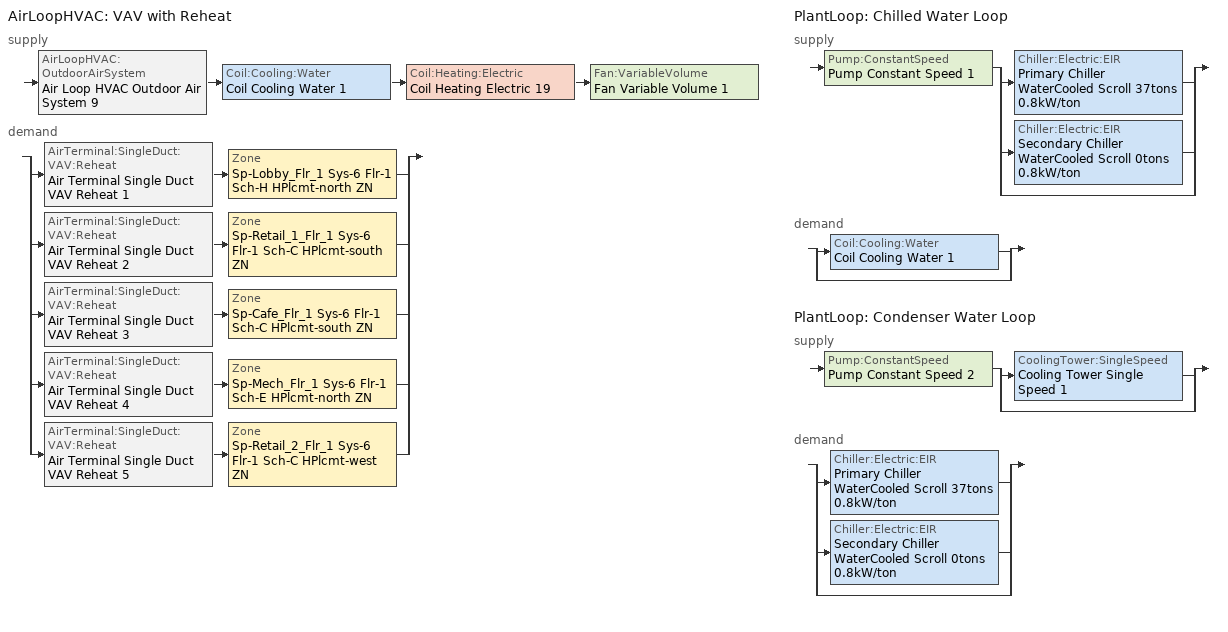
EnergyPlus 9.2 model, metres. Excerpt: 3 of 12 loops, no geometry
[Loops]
AirLoopHVAC 'VAV with Reheat'
 supply: AirLoopHVAC:OutdoorAirSystem 'Air Loop HVAC Outdoor Air System 9' > Coil:Cooling:Water 'Coil Cooling Water 1' > Coil:Heating:Electric 'Coil Heating Electric 19' > Fan:VariableVolume 'Fan Variable Volume 1'
 demand: split
  | AirTerminal:SingleDuct:VAV:Reheat 'Air Terminal Single Duct VAV Reheat 1' > Zone 'Sp-Lobby_Flr_1 Sys-6 Flr-1 Sch-H HPlcmt-north ZN'
  | AirTerminal:SingleDuct:VAV:Reheat 'Air Terminal Single Duct VAV Reheat 2' > Zone 'Sp-Retail_1_Flr_1 Sys-6 Flr-1 Sch-C HPlcmt-south ZN'
  | AirTerminal:SingleDuct:VAV:Reheat 'Air Terminal Single Duct VAV Reheat 3' > Zone 'Sp-Cafe_Flr_1 Sys-6 Flr-1 Sch-C HPlcmt-south ZN'
  | AirTerminal:SingleDuct:VAV:Reheat 'Air Terminal Single Duct VAV Reheat 4' > Zone 'Sp-Mech_Flr_1 Sys-6 Flr-1 Sch-E HPlcmt-north ZN'
  | AirTerminal:SingleDuct:VAV:Reheat 'Air Terminal Single Duct VAV Reheat 5' > Zone 'Sp-Retail_2_Flr_1 Sys-6 Flr-1 Sch-C HPlcmt-west ZN'
PlantLoop 'Chilled Water Loop'
 supply: Pump:ConstantSpeed 'Pump Constant Speed 1' > split
  | Chiller:Electric:EIR 'Primary Chiller WaterCooled Scroll 37tons 0.8kW/ton'
  | Chiller:Electric:EIR 'Secondary Chiller WaterCooled Scroll 0tons 0.8kW/ton'
  | bypass
 demand: split
  | Coil:Cooling:Water 'Coil Cooling Water 1'
  | bypass
PlantLoop 'Condenser Water Loop'
 supply: Pump:ConstantSpeed 'Pump Constant Speed 2' > split
  | CoolingTower:SingleSpeed 'Cooling Tower Single Speed 1'
  | bypass
 demand: split
  | Chiller:Electric:EIR 'Primary Chiller WaterCooled Scroll 37tons 0.8kW/ton'
  | Chiller:Electric:EIR 'Secondary Chiller WaterCooled Scroll 0tons 0.8kW/ton'
  | bypass
[DesignSpecification:OutdoorAir] Outdoor Air Method=Sum; Outdoor Air Flow per Person {m3/s-person}=0; Outdoor Air Flow per Zone {m3/s}=0; Outdoor Air Flow Air Changes per Hour {1/hr}=0
Name | Outdoor Air Flow per Zone Floor Area {m3/s-m2}
Space Function Retail - mall concourse Ventilation | 0.0018288
Space Function Hotel/Motel - lobby Ventilation | 0.0014478
Space Function Electrical/Mechanical-sch-E Ventilation | 0.0003048
Space Function Retail - sales Ventilation | 0.00118364
[DesignSpecification:ZoneAirDistribution] Zone Air Distribution Effectiveness in Cooling Mode=1; Zone Air Distribution Effectiveness in Heating Mode=1
Sp-Cafe_Flr_1 Sys-6 Flr-1 Sch-C HPlcmt-south ZN Design Spec Zone Air Dist; Sp-Lobby_Flr_1 Sys-6 Flr-1 Sch-H HPlcmt-north ZN Design Spec Zone Air Dist; Sp-Mech_Flr_1 Sys-6 Flr-1 Sch-E HPlcmt-north ZN Design Spec Zone Air Dist; Sp-Retail_1_Flr_1 Sys-6 Flr-1 Sch-C HPlcmt-south ZN Design Spec Zone Air Dist; Sp-Retail_2_Flr_1 Sys-6 Flr-1 Sch-C HPlcmt-west ZN Design Spec Zone Air Dist
[Sizing:Zone] Zone Cooling Design Supply Air Temperature Input Method=SupplyAirTemperature; Zone Cooling Design Supply Air Temperature {C}=13; Zone Cooling Design Supply Air Temperature Difference {deltaC}=11.11; Zone Heating Design Supply Air Temperature Input Method=SupplyAirTemperature; Zone Heating Design Supply Air Temperature {C}=43; Zone Heating Design Supply Air Temperature Difference {deltaC}=11.11; Zone Cooling Design Supply Air Humidity Ratio {kgWater/kgDryAir}=0.0085; Zone Heating Design Supply Air Humidity Ratio {kgWater/kgDryAir}=0.008; Zone Heating Sizing Factor=1.3; Zone Cooling Sizing Factor=1.1; Cooling Design Air Flow Method=DesignDay; Cooling Design Air Flow Rate {m3/s}=0; Cooling Minimum Air Flow per Zone Floor Area {m3/s-m2}=0.000762; Cooling Minimum Air Flow {m3/s}=0; Cooling Minimum Air Flow Fraction=0; Heating Design Air Flow Method=DesignDay; Heating Design Air Flow Rate {m3/s}=0; Heating Maximum Air Flow per Zone Floor Area {m3/s-m2}=0.002032; Heating Maximum Air Flow {m3/s}=0.141576; Heating Maximum Air Flow Fraction=0.3; Account for Dedicated Outdoor Air System=No
Name | Design Specification Outdoor Air Object | Design Specification Zone Air Distribution Object
Sp-Cafe_Flr_1 Sys-6 Flr-1 Sch-C HPlcmt-south ZN | Space Function Retail - mall concourse Ventilation | Sp-Cafe_Flr_1 Sys-6 Flr-1 Sch-C HPlcmt-south ZN Design Spec Zone Air Dist
Sp-Lobby_Flr_1 Sys-6 Flr-1 Sch-H HPlcmt-north ZN | Space Function Hotel/Motel - lobby Ventilation | Sp-Lobby_Flr_1 Sys-6 Flr-1 Sch-H HPlcmt-north ZN Design Spec Zone Air Dist
Sp-Mech_Flr_1 Sys-6 Flr-1 Sch-E HPlcmt-north ZN | Space Function Electrical/Mechanical-sch-E Ventilation | Sp-Mech_Flr_1 Sys-6 Flr-1 Sch-E HPlcmt-north ZN Design Spec Zone Air Dist
Sp-Retail_1_Flr_1 Sys-6 Flr-1 Sch-C HPlcmt-south ZN | Space Function Retail - sales Ventilation | Sp-Retail_1_Flr_1 Sys-6 Flr-1 Sch-C HPlcmt-south ZN Design Spec Zone Air Dist
Sp-Retail_2_Flr_1 Sys-6 Flr-1 Sch-C HPlcmt-west ZN | Space Function Retail - sales Ventilation | Sp-Retail_2_Flr_1 Sys-6 Flr-1 Sch-C HPlcmt-west ZN Design Spec Zone Air Dist
[Sizing:System]
VAV with Reheat: Type of Load to Size On=Sensible; Design Outdoor Air Flow Rate {m3/s}=Autosize; Central Heating Maximum System Air Flow Ratio=0.3; Preheat Design Temperature {C}=7; Preheat Design Humidity Ratio {kgWater/kgDryAir}=0.008; Precool Design Temperature {C}=13; Precool Design Humidity Ratio {kgWater/kgDryAir}=0.008; Central Cooling Design Supply Air Temperature {C}=13; Central Heating Design Supply Air Temperature {C}=13.1; Type of Zone Sum to Use=NonCoincident; 100% Outdoor Air in Cooling=No; 100% Outdoor Air in Heating=No; Central Cooling Design Supply Air Humidity Ratio {kgWater/kgDryAir}=0.0085; Central Heating Design Supply Air Humidity Ratio {kgWater/kgDryAir}=0.008; Cooling Supply Air Flow Rate Method=DesignDay; Cooling Supply Air Flow Rate {m3/s}=0; Cooling Supply Air Flow Rate Per Floor Area {m3/s-m2}=0.00996765; Cooling Fraction of Autosized Cooling Supply Air Flow Rate=1; Cooling Supply Air Flow Rate Per Unit Cooling Capacity {m3/s-W}=3.94755e-05; Heating Supply Air Flow Rate Method=DesignDay; Heating Supply Air Flow Rate {m3/s}=0; Heating Supply Air Flow Rate Per Floor Area {m3/s-m2}=0.00996765; Heating Fraction of Autosized Heating Supply Air Flow Rate=1; Heating Fraction of Autosized Cooling Supply Air Flow Rate=1; Heating Supply Air Flow Rate Per Unit Heating Capacity {m3/s-W}=3.15882e-05; System Outdoor Air Method=ZoneSum; Zone Maximum Outdoor Air Fraction=1; Cooling Design Capacity Method=CoolingDesignCapacity; Cooling Design Capacity {W}=Autosize; Cooling Design Capacity Per Floor Area {W/m2}=234.7; Fraction of Autosized Cooling Design Capacity=1; Heating Design Capacity Method=HeatingDesignCapacity; Heating Design Capacity {W}=Autosize; Heating Design Capacity Per Floor Area {W/m2}=157; Fraction of Autosized Heating Design Capacity=1; Central Cooling Capacity Control Method=OnOff
[Sizing:Plant] Loop Design Temperature Difference {deltaC}=6; Sizing Option=NonCoincident; Zone Timesteps in Averaging Window=1; Coincident Sizing Factor Mode=None
Name | Loop Type | Design Loop Exit Temperature {C}
Chilled Water Loop | Cooling | 7
Condenser Water Loop | Condenser | 29
[ZoneControl:Thermostat]
Name | Zone or ZoneList | Control Type Schedule | Control 1
Sp-Cafe_Flr_1 Sys-6 Flr-1 Sch-C HPlcmt-south ZN Thermostat | Sp-Cafe_Flr_1 Sys-6 Flr-1 Sch-C HPlcmt-south ZN | Sp-Cafe_Flr_1 Sys-6 Flr-1 Sch-C HPlcmt-south ZN Thermostat Schedule | Space Function Retail - mall concourse Thermostat 2
Sp-Lobby_Flr_1 Sys-6 Flr-1 Sch-H HPlcmt-north ZN Thermostat | Sp-Lobby_Flr_1 Sys-6 Flr-1 Sch-H HPlcmt-north ZN | Sp-Lobby_Flr_1 Sys-6 Flr-1 Sch-H HPlcmt-north ZN Thermostat Schedule | Space Function Hotel/Motel - lobby Thermostat 2
Sp-Mech_Flr_1 Sys-6 Flr-1 Sch-E HPlcmt-north ZN Thermostat | Sp-Mech_Flr_1 Sys-6 Flr-1 Sch-E HPlcmt-north ZN | Sp-Mech_Flr_1 Sys-6 Flr-1 Sch-E HPlcmt-north ZN Thermostat Schedule | Space Function Electrical/Mechanical-sch-E Thermostat 2
Sp-Retail_1_Flr_1 Sys-6 Flr-1 Sch-C HPlcmt-south ZN Thermostat | Sp-Retail_1_Flr_1 Sys-6 Flr-1 Sch-C HPlcmt-south ZN | Sp-Retail_1_Flr_1 Sys-6 Flr-1 Sch-C HPlcmt-south ZN Thermostat Schedule | Space Function Retail - sales Thermostat 4
Sp-Retail_2_Flr_1 Sys-6 Flr-1 Sch-C HPlcmt-west ZN Thermostat | Sp-Retail_2_Flr_1 Sys-6 Flr-1 Sch-C HPlcmt-west ZN | Sp-Retail_2_Flr_1 Sys-6 Flr-1 Sch-C HPlcmt-west ZN Thermostat Schedule | Space Function Retail - sales Thermostat 3
[ThermostatSetpoint:DualSetpoint]
Name | Heating Setpoint Temperature Schedule | Cooling Setpoint Temperature Schedule
Space Function Retail - mall concourse Thermostat 2; Space Function Retail - sales Thermostat 4; Space Function Retail - sales Thermostat 3 | NECB-C-Thermostat Setpoint-Heating | NECB-C-Thermostat Setpoint-Cooling
Space Function Hotel/Motel - lobby Thermostat 2 | NECB-H-Thermostat Setpoint-Heating | NECB-H-Thermostat Setpoint-Cooling
Space Function Electrical/Mechanical-sch-E Thermostat 2 | NECB-E-Thermostat Setpoint-Heating | NECB-E-Thermostat Setpoint-Cooling
[ZoneHVAC:Baseboard:Convective:Electric] Availability Schedule=Always On Discrete; Heating Design Capacity {W}=Autosize; Efficiency=1
Zone HVAC Baseboard Convective Electric 20; Zone HVAC Baseboard Convective Electric 18; Zone HVAC Baseboard Convective Electric 21; Zone HVAC Baseboard Convective Electric 19; Zone HVAC Baseboard Convective Electric 22
[AirTerminal:SingleDuct:VAV:Reheat] Availability Schedule=Always On Discrete; Maximum Air Flow Rate {m3/s}=Autosize; Zone Minimum Air Flow Input Method=Constant; Constant Minimum Air Flow Fraction=0.3; Maximum Hot Water or Steam Flow Rate {m3/s}=Autosize; Minimum Hot Water or Steam Flow Rate {m3/s}=0; Convergence Tolerance=0.001; Damper Heating Action=Normal; Maximum Flow per Zone Floor Area During Reheat {m3/s-m2}=Autocalculate; Maximum Flow Fraction During Reheat=Autocalculate; Maximum Reheat Air Temperature {C}=43
Name | Fixed Minimum Air Flow Rate {m3/s} | Reheat Coil
Air Terminal Single Duct VAV Reheat 3 | 0.377724 | Coil Heating Electric 22
Air Terminal Single Duct VAV Reheat 1 | 2.61637 | Coil Heating Electric 20
Air Terminal Single Duct VAV Reheat 4 | 0.328486 | Coil Heating Electric 23
Air Terminal Single Duct VAV Reheat 2 | 0.134143 | Coil Heating Electric 21
Air Terminal Single Duct VAV Reheat 5 | 0.155338 | Coil Heating Electric 24
[Zone equipment]
Sp-Cafe_Flr_1 Sys-6 Flr-1 Sch-C HPlcmt-south ZN: Air Terminal Single Duct VAV Reheat 3, Zone HVAC Baseboard Convective Electric 20
Sp-Lobby_Flr_1 Sys-6 Flr-1 Sch-H HPlcmt-north ZN: Air Terminal Single Duct VAV Reheat 1, Zone HVAC Baseboard Convective Electric 18
Sp-Mech_Flr_1 Sys-6 Flr-1 Sch-E HPlcmt-north ZN: Air Terminal Single Duct VAV Reheat 4, Zone HVAC Baseboard Convective Electric 21
Sp-Retail_1_Flr_1 Sys-6 Flr-1 Sch-C HPlcmt-south ZN: Air Terminal Single Duct VAV Reheat 2, Zone HVAC Baseboard Convective Electric 19
Sp-Retail_2_Flr_1 Sys-6 Flr-1 Sch-C HPlcmt-west ZN: Air Terminal Single Duct VAV Reheat 5, Zone HVAC Baseboard Convective Electric 22
[Fan:VariableVolume]
Fan Variable Volume 1: Availability Schedule=VAV with Reheat Occ Sch; Fan Total Efficiency=0.549965; Pressure Rise {Pa}=1458.33; Maximum Flow Rate {m3/s}=AutoSize; Fan Power Minimum Flow Rate Input Method=Fraction; Fan Power Minimum Flow Fraction=0.5; Fan Power Minimum Air Flow Rate {m3/s}=0; Motor Efficiency=0.8461; Motor In Airstream Fraction=1; Fan Power Coefficient 1=-4.1457; Fan Power Coefficient 2=16.803; Fan Power Coefficient 3=-19.471; Fan Power Coefficient 4=7.8488; Fan Power Coefficient 5=0
[Coil:Cooling:Water]
Coil Cooling Water 1: Availability Schedule=Always On Discrete; Design Water Flow Rate {m3/s}=Autosize; Design Air Flow Rate {m3/s}=Autosize; Design Inlet Water Temperature {C}=Autosize; Design Inlet Air Temperature {C}=Autosize; Design Outlet Air Temperature {C}=Autosize; Design Inlet Air Humidity Ratio {kgWater/kgDryAir}=Autosize; Design Outlet Air Humidity Ratio {kgWater/kgDryAir}=Autosize; Type of Analysis=SimpleAnalysis; Heat Exchanger Configuration=CrossFlow
[Coil:Heating:Electric] Availability Schedule=Always On Discrete; Efficiency=1; Nominal Capacity {W}=Autosize
Coil Heating Electric 22; Coil Heating Electric 20; Coil Heating Electric 23; Coil Heating Electric 21; Coil Heating Electric 24; Coil Heating Electric 19
[Controller:WaterCoil]
Controller Water Coil 1: Control Variable=Temperature; Action=Reverse; Actuator Variable=Flow; Controller Convergence Tolerance {deltaC}=Autosize; Maximum Actuated Flow {m3/s}=Autosize; Minimum Actuated Flow {m3/s}=0
[Controller:OutdoorAir]
Controller Outdoor Air 9: Minimum Outdoor Air Flow Rate {m3/s}=0; Maximum Outdoor Air Flow Rate {m3/s}=Autosize; Economizer Control Type=DifferentialEnthalpy; Economizer Control Action Type=ModulateFlow; Lockout Type=NoLockout; Minimum Limit Type=FixedMinimum; Minimum Outdoor Air Schedule=VAV with Reheat Occ Sch; Mechanical Ventilation Controller=Controller Mechanical Ventilation 9; High Humidity Control=No; Control High Indoor Humidity Based on Outdoor Humidity Ratio=Yes; Heat Recovery Bypass Control Type=BypassWhenWithinEconomizerLimits
[Controller:MechanicalVentilation]
Controller Mechanical Ventilation 9: Availability Schedule=VAV with Reheat Occ Sch; Demand Controlled Ventilation=No; System Outdoor Air Method=ZoneSum; Zone 1=Sp-Cafe_Flr_1 Sys-6 Flr-1 Sch-C HPlcmt-south ZN; Design Specification Outdoor Air Object Name 1=Space Function Retail - mall concourse Ventilation; Design Specification Zone Air Distribution Object Name 1=Sp-Cafe_Flr_1 Sys-6 Flr-1 Sch-C HPlcmt-south ZN Design Spec Zone Air Dist; Zone 2=Sp-Lobby_Flr_1 Sys-6 Flr-1 Sch-H HPlcmt-north ZN; Design Specification Outdoor Air Object Name 2=Space Function Hotel/Motel - lobby Ventilation; Design Specification Zone Air Distribution Object Name 2=Sp-Lobby_Flr_1 Sys-6 Flr-1 Sch-H HPlcmt-north ZN Design Spec Zone Air Dist; Zone 3=Sp-Mech_Flr_1 Sys-6 Flr-1 Sch-E HPlcmt-north ZN; Design Specification Outdoor Air Object Name 3=Space Function Electrical/Mechanical-sch-E Ventilation; Design Specification Zone Air Distribution Object Name 3=Sp-Mech_Flr_1 Sys-6 Flr-1 Sch-E HPlcmt-north ZN Design Spec Zone Air Dist; Zone 4=Sp-Retail_1_Flr_1 Sys-6 Flr-1 Sch-C HPlcmt-south ZN; Design Specification Outdoor Air Object Name 4=Space Function Retail - sales Ventilation; Design Specification Zone Air Distribution Object Name 4=Sp-Retail_1_Flr_1 Sys-6 Flr-1 Sch-C HPlcmt-south ZN Design Spec Zone Air Dist; Zone 5=Sp-Retail_2_Flr_1 Sys-6 Flr-1 Sch-C HPlcmt-west ZN; Design Specification Outdoor Air Object Name 5=Space Function Retail - sales Ventilation; Design Specification Zone Air Distribution Object Name 5=Sp-Retail_2_Flr_1 Sys-6 Flr-1 Sch-C HPlcmt-west ZN Design Spec Zone Air Dist
[AirLoopHVAC]
VAV with Reheat: Design Supply Air Flow Rate {m3/s}=AutoSize
[Pump:ConstantSpeed] Design Flow Rate {m3/s}=Autosize; Design Pump Head {Pa}=179352; Design Power Consumption {W}=Autosize; Fraction of Motor Inefficiencies to Fluid Stream=0; Pump Control Type=Intermittent; Design Power Sizing Method=PowerPerFlowPerPressure; Design Electric Power per Unit Flow Rate {W/(m3/s)}=348701.1; Design Shaft Power per Unit Flow Rate per Unit Head {W/((m3/s)-Pa)}=1.28205
Name | Motor Efficiency
Pump Constant Speed 1 | 0.865
Pump Constant Speed 2 | 0.895
[Chiller:Electric:EIR] Reference COP {W/W}=4.5032; Reference Leaving Chilled Water Temperature {C}=6.67; Reference Entering Condenser Fluid Temperature {C}=29.4; Reference Chilled Water Flow Rate {m3/s}=Autosize; Reference Condenser Fluid Flow Rate {m3/s}=Autosize; Minimum Part Load Ratio=0.25; Maximum Part Load Ratio=1; Optimum Part Load Ratio=1; Minimum Unloading Ratio=0.25; Condenser Type=WaterCooled; Condenser Fan Power Ratio {W/W}=0; Fraction of Compressor Electric Consumption Rejected by Condenser=1; Leaving Chilled Water Lower Temperature Limit {C}=2; Chiller Flow Mode=LeavingSetpointModulated; Sizing Factor=1
Name | Reference Capacity {W} | Cooling Capacity Function of Temperature Curve | Electric Input to Cooling Output Ratio Function of Temperature Curve | Electric Input to Cooling Output Ratio Function of Part Load Ratio Curve
Primary Chiller WaterCooled Scroll 37tons 0.8kW/ton | 128961 | WaterCooled_Scroll_CAPFT_NECB2011 | WaterCooled_Scroll_EIRFT_NECB2011 | WaterCooled_Scroll_EIRFPLR_NECB2011
Secondary Chiller WaterCooled Scroll 0tons 0.8kW/ton | 0.001 | WaterCooled_Scroll_CAPFT_NECB2011 1 | WaterCooled_Scroll_EIRFT_NECB2011 1 | WaterCooled_Scroll_EIRFPLR_NECB2011 1
[CoolingTower:SingleSpeed]
Cooling Tower Single Speed 1: Design Water Flow Rate {m3/s}=Autosize; Design Air Flow Rate {m3/s}=Autosize; Design Fan Power {W}=2363.97; Design U-Factor Times Area Value {W/K}=Autosize; Free Convection Regime Air Flow Rate {m3/s}=Autosize; Free Convection Regime Air Flow Rate Sizing Factor=0.1; Free Convection Regime U-Factor Times Area Value {W/K}=Autosize; Free Convection U-Factor Times Area Value Sizing Factor=0.1; Performance Input Method=UFactorTimesAreaAndDesignWaterFlowRate; Heat Rejection Capacity and Nominal Capacity Sizing Ratio=1.25; Free Convection Capacity {W}=0; Free Convection Nominal Capacity Sizing Factor=0.1; Design Inlet Air Dry-Bulb Temperature {C}=25.6; Design Inlet Air Wet-Bulb Temperature {C}=25.6; Design Approach Temperature {deltaC}=Autosize; Design Range Temperature {deltaC}=Autosize; Basin Heater Capacity {W/K}=0; Basin Heater Setpoint Temperature {C}=2; Evaporation Loss Mode=LossFactor; Evaporation Loss Factor {percent/K}=0.2; Drift Loss Percent {percent}=0.008; Blowdown Calculation Mode=ConcentrationRatio; Blowdown Concentration Ratio=3; Capacity Control=FanCycling; Number of Cells=1; Cell Control=MinimalCell; Cell Minimum  Water Flow Rate Fraction=0.33; Cell Maximum Water Flow Rate Fraction=2.5; Sizing Factor=1
[PlantLoop] Fluid Type=Water; Maximum Loop Temperature {C}=100; Minimum Loop Temperature {C}=0; Maximum Loop Flow Rate {m3/s}=Autosize; Minimum Loop Flow Rate {m3/s}=0; Plant Loop Volume {m3}=Autocalculate; Load Distribution Scheme=Optimal; Plant Loop Demand Calculation Scheme=SingleSetpoint
Name | Plant Equipment Operation Scheme
Chilled Water Loop | Chilled Water Loop Operation Schemes
Condenser Water Loop | Condenser Water Loop Operation Schemes
[PlantEquipmentList]
Chilled Water Loop Cooling Equipment List: Primary Chiller WaterCooled Scroll 37tons 0.8kW/ton, Secondary Chiller WaterCooled Scroll 0tons 0.8kW/ton
Condenser Water Loop Cooling Equipment List: Cooling Tower Single Speed 1
[PlantEquipmentOperation:CoolingLoad] Load Range 1 Lower Limit {W}=0; Load Range 1 Upper Limit {W}=1e+09
Name | Range 1 Equipment List
Chilled Water Loop Cooling Operation Scheme | Chilled Water Loop Cooling Equipment List
Condenser Water Loop Cooling Operation Scheme | Condenser Water Loop Cooling Equipment List
[PlantEquipmentOperationSchemes] Control Scheme 1 Schedule=Always On Discrete
Name | Control Scheme 1
Chilled Water Loop Operation Schemes | Chilled Water Loop Cooling Operation Scheme
Condenser Water Loop Operation Schemes | Condenser Water Loop Cooling Operation Scheme
[SetpointManager:Scheduled] Control Variable=Temperature
Name | Schedule
Setpoint Manager Scheduled 4 | Supply Air Temp
Setpoint Manager Scheduled 2 | CHW Temp
Setpoint Manager Scheduled 3 | CW Temp
[SetpointManager:MixedAir] Control Variable=Temperature
Node 186 OS Default SPM; Node 185 OS Default SPM; Node 184 OS Default SPM
[Schedule:Day:Interval]
NECB-E-Thermostat Setpoint-Heating Sun|Hol Day: No, 24:00, 18
NECB-E-Thermostat Setpoint-Heating Default|Wkdy Day; NECB-E-Thermostat Setpoint-Heating Default: No, 07:00, 18, 08:00, 20, 19:00, 22, 24:00, 18
NECB-E-Thermostat Setpoint-Heating Sat Day: No, 08:00, 18, 09:00, 20, 17:00, 22, 24:00, 18
NECB-E-Thermostat Setpoint-Cooling Sun|Hol Day: No, 24:00, 35
NECB-E-Thermostat Setpoint-Cooling Default|Wkdy Day; NECB-E-Thermostat Setpoint-Cooling Default: No, 07:00, 35, 19:00, 24, 24:00, 35
NECB-E-Thermostat Setpoint-Cooling Sat Day: No, 08:00, 35, 17:00, 24, 24:00, 35
NECB-C-Thermostat Setpoint-Heating Sun|Hol Day: No, 09:00, 18, 10:00, 20, 19:00, 22, 24:00, 18
NECB-C-Thermostat Setpoint-Heating Default|Wkdy Day; NECB-C-Thermostat Setpoint-Heating Sat Day; NECB-C-Thermostat Setpoint-Heating Default: No, 07:00, 18, 08:00, 20, 21:00, 22, 24:00, 18
NECB-C-Thermostat Setpoint-Cooling Sun|Hol Day: No, 09:00, 35, 19:00, 24, 24:00, 35
NECB-C-Thermostat Setpoint-Cooling Default|Wkdy Day; NECB-C-Thermostat Setpoint-Cooling Sat Day; NECB-C-Thermostat Setpoint-Cooling Default: No, 07:00, 35, 21:00, 24, 24:00, 35
VAV with Reheat Occ Sch Sunday; VAV with Reheat Occ Sch Monday; VAV with Reheat Occ Sch Tuesday; VAV with Reheat Occ Sch Wednesday; VAV with Reheat Occ Sch Thursday; VAV with Reheat Occ Sch Friday; VAV with Reheat Occ Sch Saturday; VAV with Reheat Occ Sch Default; VAV with Reheat Occ Sch Summer Design Day; VAV with Reheat Occ Sch Winter Design Day: No, 24:00, 1
NECB-H-Thermostat Setpoint-Heating Sun|Hol Day; NECB-H-Thermostat Setpoint-Heating Default|Wkdy Day; NECB-H-Thermostat Setpoint-Heating Sat Day; NECB-H-Thermostat Setpoint-Heating Default: No, 01:00, 22, 07:00, 18, 08:00, 20, 24:00, 22
NECB-H-Thermostat Setpoint-Cooling Sun|Hol Day; NECB-H-Thermostat Setpoint-Cooling Default|Wkdy Day; NECB-H-Thermostat Setpoint-Cooling Sat Day; NECB-H-Thermostat Setpoint-Cooling Default: No, 24:00, 24
satCHW Temp 1; Schedule Day 4; sunCHW Temp 1; wkdCHW Temp 1: No, 01:00, 7, 02:00, 7, 03:00, 7, 04:00, 7, 05:00, 7, 06:00, 7, 07:00, 7, 08:00, 7, 09:00, 7, 10:00, 7, 11:00, 7, 12:00, 7, 13:00, 7, 14:00, 7, 15:00, 7, 16:00, 7, 17:00, 7, 18:00, 7, 19:00, 7, 20:00, 7, 21:00, 7, 22:00, 7, 23:00, 7, 24:00, 7
satCW Temp 1; Schedule Day 5; sunCW Temp 1; wkdCW Temp 1: No, 01:00, 29, 02:00, 29, 03:00, 29, 04:00, 29, 05:00, 29, 06:00, 29, 07:00, 29, 08:00, 29, 09:00, 29, 10:00, 29, 11:00, 29, 12:00, 29, 13:00, 29, 14:00, 29, 15:00, 29, 16:00, 29, 17:00, 29, 18:00, 29, 19:00, 29, 20:00, 29, 21:00, 29, 22:00, 29, 23:00, 29, 24:00, 29
Supply Air Temp Default: No, 24:00, 13
[Schedule:Week:Daily]
Schedule:Week:Daily {ac0580ea-16c4-4ccf-b798-1bd99d8020d2}: NECB-E-Thermostat Setpoint-Heating Sun|Hol Day, NECB-E-Thermostat Setpoint-Heating Default|Wkdy Day, NECB-E-Thermostat Setpoint-Heating Default|Wkdy Day, NECB-E-Thermostat Setpoint-Heating Default|Wkdy Day, NECB-E-Thermostat Setpoint-Heating Default|Wkdy Day, NECB-E-Thermostat Setpoint-Heating Default|Wkdy Day, NECB-E-Thermostat Setpoint-Heating Sat Day, NECB-E-Thermostat Setpoint-Heating Default, NECB-E-Thermostat Setpoint-Heating Default, NECB-E-Thermostat Setpoint-Heating Default, NECB-E-Thermostat Setpoint-Heating Default, NECB-E-Thermostat Setpoint-Heating Default
Schedule:Week:Daily {c269cd3e-6a41-43e9-a871-57605a3cedea}: NECB-E-Thermostat Setpoint-Cooling Sun|Hol Day, NECB-E-Thermostat Setpoint-Cooling Default|Wkdy Day, NECB-E-Thermostat Setpoint-Cooling Default|Wkdy Day, NECB-E-Thermostat Setpoint-Cooling Default|Wkdy Day, NECB-E-Thermostat Setpoint-Cooling Default|Wkdy Day, NECB-E-Thermostat Setpoint-Cooling Default|Wkdy Day, NECB-E-Thermostat Setpoint-Cooling Sat Day, NECB-E-Thermostat Setpoint-Cooling Default, NECB-E-Thermostat Setpoint-Cooling Default, NECB-E-Thermostat Setpoint-Cooling Default, NECB-E-Thermostat Setpoint-Cooling Default, NECB-E-Thermostat Setpoint-Cooling Default
Schedule:Week:Daily {62b5f288-1c41-40e1-8af9-9aa3f3c2e60c}: NECB-C-Thermostat Setpoint-Heating Sun|Hol Day, NECB-C-Thermostat Setpoint-Heating Default|Wkdy Day, NECB-C-Thermostat Setpoint-Heating Default|Wkdy Day, NECB-C-Thermostat Setpoint-Heating Default|Wkdy Day, NECB-C-Thermostat Setpoint-Heating Default|Wkdy Day, NECB-C-Thermostat Setpoint-Heating Default|Wkdy Day, NECB-C-Thermostat Setpoint-Heating Sat Day, NECB-C-Thermostat Setpoint-Heating Default, NECB-C-Thermostat Setpoint-Heating Default, NECB-C-Thermostat Setpoint-Heating Default, NECB-C-Thermostat Setpoint-Heating Default, NECB-C-Thermostat Setpoint-Heating Default
Schedule:Week:Daily {241c4bf4-4ba1-400c-bf43-0ea701aae2d7}: NECB-C-Thermostat Setpoint-Cooling Sun|Hol Day, NECB-C-Thermostat Setpoint-Cooling Default|Wkdy Day, NECB-C-Thermostat Setpoint-Cooling Default|Wkdy Day, NECB-C-Thermostat Setpoint-Cooling Default|Wkdy Day, NECB-C-Thermostat Setpoint-Cooling Default|Wkdy Day, NECB-C-Thermostat Setpoint-Cooling Default|Wkdy Day, NECB-C-Thermostat Setpoint-Cooling Sat Day, NECB-C-Thermostat Setpoint-Cooling Default, NECB-C-Thermostat Setpoint-Cooling Default, NECB-C-Thermostat Setpoint-Cooling Default, NECB-C-Thermostat Setpoint-Cooling Default, NECB-C-Thermostat Setpoint-Cooling Default
Schedule:Week:Daily {7b1e2220-26ef-4f5b-9486-83741b890638}: VAV with Reheat Occ Sch Sunday, VAV with Reheat Occ Sch Monday, VAV with Reheat Occ Sch Tuesday, VAV with Reheat Occ Sch Wednesday, VAV with Reheat Occ Sch Thursday, VAV with Reheat Occ Sch Friday, VAV with Reheat Occ Sch Saturday, VAV with Reheat Occ Sch Default, VAV with Reheat Occ Sch Summer Design Day, VAV with Reheat Occ Sch Winter Design Day, VAV with Reheat Occ Sch Default, VAV with Reheat Occ Sch Default
Schedule:Week:Daily {d6781a8f-9be1-4081-b186-0515e1f4ba4c}: NECB-H-Thermostat Setpoint-Heating Sun|Hol Day, NECB-H-Thermostat Setpoint-Heating Default|Wkdy Day, NECB-H-Thermostat Setpoint-Heating Default|Wkdy Day, NECB-H-Thermostat Setpoint-Heating Default|Wkdy Day, NECB-H-Thermostat Setpoint-Heating Default|Wkdy Day, NECB-H-Thermostat Setpoint-Heating Default|Wkdy Day, NECB-H-Thermostat Setpoint-Heating Sat Day, NECB-H-Thermostat Setpoint-Heating Default, NECB-H-Thermostat Setpoint-Heating Default, NECB-H-Thermostat Setpoint-Heating Default, NECB-H-Thermostat Setpoint-Heating Default, NECB-H-Thermostat Setpoint-Heating Default
Schedule:Week:Daily {733af5bd-d3a7-403f-ad23-753bfdc5f505}: NECB-H-Thermostat Setpoint-Cooling Sun|Hol Day, NECB-H-Thermostat Setpoint-Cooling Default|Wkdy Day, NECB-H-Thermostat Setpoint-Cooling Default|Wkdy Day, NECB-H-Thermostat Setpoint-Cooling Default|Wkdy Day, NECB-H-Thermostat Setpoint-Cooling Default|Wkdy Day, NECB-H-Thermostat Setpoint-Cooling Default|Wkdy Day, NECB-H-Thermostat Setpoint-Cooling Sat Day, NECB-H-Thermostat Setpoint-Cooling Default, NECB-H-Thermostat Setpoint-Cooling Default, NECB-H-Thermostat Setpoint-Cooling Default, NECB-H-Thermostat Setpoint-Cooling Default, NECB-H-Thermostat Setpoint-Cooling Default
Schedule:Week:Daily {6d6bbf5c-f153-4e5c-8f8d-d97d39e183c5}: sunCHW Temp 1, wkdCHW Temp 1, wkdCHW Temp 1, wkdCHW Temp 1, wkdCHW Temp 1, wkdCHW Temp 1, satCHW Temp 1, Schedule Day 4, Schedule Day 4, Schedule Day 4, Schedule Day 4, Schedule Day 4
Schedule:Week:Daily {5586ecd7-2be5-4353-8f41-6e6d08ca399e}: sunCW Temp 1, wkdCW Temp 1, wkdCW Temp 1, wkdCW Temp 1, wkdCW Temp 1, wkdCW Temp 1, satCW Temp 1, Schedule Day 5, Schedule Day 5, Schedule Day 5, Schedule Day 5, Schedule Day 5
Schedule:Week:Daily {56a80a38-2f32-4bee-a898-220c71422416}: Supply Air Temp Default, Supply Air Temp Default, Supply Air Temp Default, Supply Air Temp Default, Supply Air Temp Default, Supply Air Temp Default, Supply Air Temp Default, Supply Air Temp Default, Supply Air Temp Default, Supply Air Temp Default, Supply Air Temp Default, Supply Air Temp Default
[Schedule:Year]
NECB-E-Thermostat Setpoint-Heating: Schedule:Week:Daily {ac0580ea-16c4-4ccf-b798-1bd99d8020d2}, 1, 1, 12, 31
NECB-E-Thermostat Setpoint-Cooling: Schedule:Week:Daily {c269cd3e-6a41-43e9-a871-57605a3cedea}, 1, 1, 12, 31
NECB-C-Thermostat Setpoint-Heating: Schedule:Week:Daily {62b5f288-1c41-40e1-8af9-9aa3f3c2e60c}, 1, 1, 12, 31
NECB-C-Thermostat Setpoint-Cooling: Schedule:Week:Daily {241c4bf4-4ba1-400c-bf43-0ea701aae2d7}, 1, 1, 12, 31
VAV with Reheat Occ Sch: Schedule:Week:Daily {7b1e2220-26ef-4f5b-9486-83741b890638}, 1, 1, 12, 31
NECB-H-Thermostat Setpoint-Heating: Schedule:Week:Daily {d6781a8f-9be1-4081-b186-0515e1f4ba4c}, 1, 1, 12, 31
NECB-H-Thermostat Setpoint-Cooling: Schedule:Week:Daily {733af5bd-d3a7-403f-ad23-753bfdc5f505}, 1, 1, 12, 31
CHW Temp: Schedule:Week:Daily {6d6bbf5c-f153-4e5c-8f8d-d97d39e183c5}, 1, 1, 12, 31
CW Temp: Schedule:Week:Daily {5586ecd7-2be5-4353-8f41-6e6d08ca399e}, 1, 1, 12, 31
Supply Air Temp: Schedule:Week:Daily {56a80a38-2f32-4bee-a898-220c71422416}, 1, 1, 12, 31
[Schedule:Compact]
Sp-Cafe_Flr_1 Sys-6 Flr-1 Sch-C HPlcmt-south ZN Thermostat Schedule; Sp-Lobby_Flr_1 Sys-6 Flr-1 Sch-H HPlcmt-north ZN Thermostat Schedule; Sp-Mech_Flr_1 Sys-6 Flr-1 Sch-E HPlcmt-north ZN Thermostat Schedule; Sp-Retail_1_Flr_1 Sys-6 Flr-1 Sch-C HPlcmt-south ZN Thermostat Schedule; Sp-Retail_2_Flr_1 Sys-6 Flr-1 Sch-C HPlcmt-west ZN Thermostat Schedule: Through: 12/31, For: AllDays, Until: 24:00, 4
[Schedule:Constant]
Always On Discrete: OnOff, 1
[Curve:Quadratic] Coefficient1 Constant=0.04412; Coefficient2 x=0.640367; Coefficient3 x**2=0.319555; Minimum Value of x=0; Maximum Value of x=1
WaterCooled_Scroll_EIRFPLR_NECB2011; WaterCooled_Scroll_EIRFPLR_NECB2011 1
[Curve:Biquadratic] Minimum Value of x=5; Maximum Value of x=10; Minimum Value of y=24; Maximum Value of y=35
Name | Coefficient1 Constant | Coefficient2 x | Coefficient3 x**2 | Coefficient4 y | Coefficient5 y**2 | Coefficient6 x*y
WaterCooled_Scroll_CAPFT_NECB2011; WaterCooled_Scroll_CAPFT_NECB2011 1 | 0.94418 | 0.0337102 | 9.75564e-05 | -0.00322114 | -4.91832e-05 | -0.000177584
WaterCooled_Scroll_EIRFT_NECB2011; WaterCooled_Scroll_EIRFT_NECB2011 1 | 0.727393 | -0.0118922 | 0.000541177 | 0.00187934 | 0.000473461 | -0.000711472
